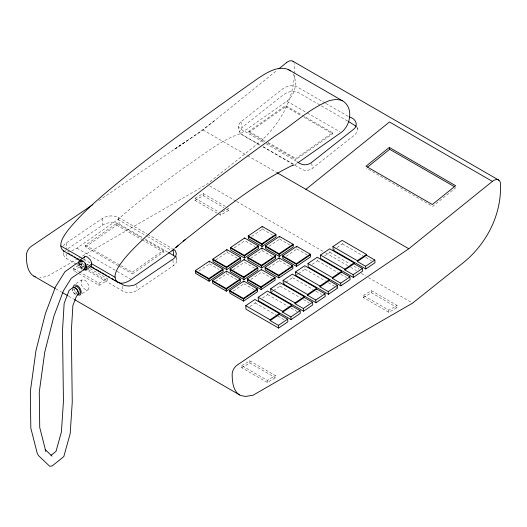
<?xml version="1.0" encoding="UTF-8"?>
<svg xmlns="http://www.w3.org/2000/svg" width="527" height="527" viewBox="0 0 527 527"><rect width="100%" height="100%" fill="white"/><g stroke="black" fill="none" stroke-linecap="round" stroke-linejoin="round"><path stroke-width="0.4" stroke-dasharray="2.63 1.98" d="M84.103 260.503L83.872 258.138M294.553 73.661L294.553 63.563M72.647 287.788L72.436 290.015L73.984 292.979L76.389 294.936M294.455 75.229C292.577 103.081 277.162 128.779 255.252 145.65L206.828 184.272L81.461 256.649M76.349 264.198L66.461 258.487A9.67 6.047 -4.5 0 1 64.327 256.563L63.681 255.015L63.714 253.368M176.545 256.339L176.861 260.41L175.926 263.236A12.016 7.516 -4.5 0 1 173.383 265.733L137.172 290.278A10.474 6.548 -4.5 0 1 133.884 291.839L130.031 292.544L126.197 292.287A9.67 6.047 -4.5 0 1 122.962 291.108L86.942 270.311M81.916 269.429L79.649 267.044L78.74 263.882L79.649 261.754M79.689 267.097L80.591 266.57L82.699 268.836L80.559 266.517L79.649 263.355L80.559 261.247M63.484 246.023L63.925 245.22A10.474 6.548 -4.5 0 1 66.145 243.039L102.35 218.494A12.016 7.516 -4.5 0 1 106.125 216.709L110.545 215.899L114.945 216.189A11.093 6.937 -4.5 0 1 118.654 217.546L146.928 233.869M81.935 279.896C79.116 283.473 83.562 290.7 88.029 289.751C90.196 287.531 88.299 283.994 86.738 281.958C83.813 277.386 79.043 281.148 76.145 283.717M71.751 250.977L76.929 248.191L117.929 219.489C139.036 200.715 161.769 183.864 184.615 167.296C202.77 155.603 219.739 140.314 240.523 133.654L286.879 101.197C294.896 95.13 298.137 82.66 292.992 73.82M174.351 248.856L175.445 247.881M325.139 103.048L297.399 87.034C292.617 84.59 286.602 85.921 282.452 89.043L240.938 121.842C236.933 124.596 238.309 131.961 241.643 134.589L260.173 145.294M347.609 120.993L298.526 92.653C293.75 90.209 287.729 91.54 283.579 94.662L242.071 127.462L240.384 129.313L239.732 131.961M98.845 200.55L203.007 129.938L276.952 70.341M455.987 187.592L432.667 206.393L366.337 168.093M263.026 146.934L302.234 169.575C305.548 171.268 309.718 170.346 312.597 168.179L354.111 135.38C356.891 133.403 358.386 129.754 356.996 126.48M214.298 120.835L199.002 132.626L174.022 149.628L187.447 140.485M118.232 265.694L85.631 246.867L85.473 245.207L116.539 223.455L142.053 238.191M264.613 141.427L248.935 132.376L248.836 131.342L285.588 105.611L302.689 115.479M248.935 132.376L285.687 106.645L285.588 105.611M85.631 246.867L116.698 225.121L116.539 223.455M163.317 250.463L163.475 252.13L132.409 273.875L132.251 272.215L163.317 250.463L144.892 239.825M332.616 132.758L332.715 133.799L295.957 159.529L295.864 158.489L332.616 132.758L303.4 115.894M294.764 164.977L297.261 163.225M67.983 248.652L102.857 225.009A12.016 7.516 -4.5 0 1 106.625 223.224L111.045 222.414L115.446 222.71A11.093 6.937 -4.5 0 1 119.155 224.061L144.602 238.757M198.831 271.095L209.489 263.869L209.384 262.525M215.76 259.995L227.084 252.321L226.979 250.977M234.179 247.907L244.838 240.681L255.061 246.583M251.774 236.359L262.433 229.133L262.327 227.789M215.391 281.49L226.715 273.816L226.61 272.466M232.987 269.943L244.311 262.268L254.534 268.171M250.74 258.302L262.064 250.628L261.959 249.284M269.001 246.307L279.659 239.08L279.554 237.736M233.29 290.983L243.942 283.757L243.836 282.413M250.885 279.435L261.537 272.209L271.767 278.118M268.632 267.795L279.29 260.575L279.185 259.231M286.227 256.247L296.885 249.027L296.78 247.683M249.956 306.556L255.22 302.992L255.055 300.871M262.406 298.117L267.67 294.547L267.512 292.426M270.911 292.347L272.887 291.009M273.546 290.568L280.127 286.108L279.962 283.987M283.368 283.908L285.338 282.571M285.996 282.123L292.577 277.663L292.472 276.247M295.818 275.463L297.795 274.126M298.453 273.678L305.034 269.218L304.869 267.103M312.221 264.343L317.485 260.779L317.32 258.658M324.672 255.905L329.935 252.334L329.777 250.213M333.183 250.134L342.392 243.889L342.227 241.774M82.245 293.579L88.029 289.751M77.93 258.691L47.173 276.451L39.677 277.624M78.635 258.283L80.051 257.466M77.008 272.611L73.457 270.562L73.457 268.441L81.626 263.724L84.465 265.364M217.019 213.079L195.016 200.379L195.016 198.257L203.178 193.547L225.892 206.656M73.457 270.562L81.626 265.845L83.753 267.077M195.016 200.379L203.178 195.669L223.764 207.552M79.136 271.721L99.01 283.19L107.172 278.48L107.172 280.595L99.01 285.311L77.719 273.019M222.611 211.834L228.731 208.297L228.731 210.418L220.569 215.128L217.73 213.494M241.741 365.6L249.91 360.883L275.456 375.632L275.456 377.754L267.294 382.47L241.741 367.714L241.741 365.6L267.294 380.349L275.456 375.632M363.301 295.416L371.463 290.706L397.015 305.456L397.015 307.577L388.847 312.287L363.301 297.538L363.301 295.416L388.847 310.166L397.015 305.456M241.741 367.714L249.91 363.004L275.456 377.754M363.301 297.538L371.463 292.821L397.015 307.577M67.575 251.932L69.287 251.722M325.851 103.457L348.617 116.599M286.879 101.197L306.609 112.587M307.313 112.995L339.717 131.704M285.687 106.645L301.365 115.696M304.211 117.343L332.715 133.799M248.836 131.342L265.226 140.801M268.072 142.448L295.864 158.489M267.459 143.074L295.957 159.529M263.322 142.138L240.51 128.97L239.021 127.547L238.606 126.342M266.175 143.785L296.833 161.486M240.523 133.654L260.246 145.044M263.065 146.671L293.361 164.16M203.007 129.938L247.005 155.34M247.71 155.748L276.102 172.138M342.392 243.889L362.958 255.766M365.791 257.4L371.463 260.681M329.935 252.334L350.501 264.205M354.045 266.254L359.012 269.119M209.68 185.919L236.024 201.13M236.742 201.538L325.04 252.519M325.752 252.934L347.827 265.68M350.679 267.321L356.377 270.608M361.357 273.487L365.633 275.957M368.478 277.597L412.634 303.091M317.485 260.779L338.051 272.65M340.883 274.29L346.562 277.564M262.433 229.133L272.657 235.035M279.659 239.08L289.883 244.983M296.885 249.027L307.109 254.93M226.603 209.186L228.731 210.418M195.016 198.257L218.441 211.782M305.034 269.218L325.594 281.095M328.433 282.729L335.521 286.826M336.233 287.235L337.649 288.052M262.064 250.628L272.288 256.53M279.29 260.575L289.514 266.478M292.577 277.663L313.143 289.534M315.983 291.174L321.654 294.448M227.084 252.321L237.308 258.223M280.127 286.108L300.693 297.979M303.526 299.613L309.197 302.893M267.67 294.547L288.236 306.418M291.075 308.058L297.459 311.74M209.489 263.869L219.034 269.376M226.715 273.816L236.939 279.718M243.942 283.757L254.166 289.666M147.639 234.278L172.382 248.566M117.929 219.489L146.809 236.162M147.514 236.57L172.171 250.806M145.314 239.166L167.935 252.222M255.22 302.992L277.202 315.68M277.913 316.095L284.29 319.777M116.698 225.121L141.506 239.442M142.211 239.851L163.475 252.13M85.473 245.207L120.202 265.259M120.914 265.667L132.251 272.215M118.944 266.102L132.409 273.875M76.929 248.191L116.381 270.97M117.086 271.372L131.177 279.508M83.852 259.244L90.572 263.125M87.146 264.205L88.562 265.015M86.619 264.31L88.029 265.121M90.143 268.645L107.172 278.48M79.649 263.355L85.875 266.952M78.74 263.882L84.972 267.479M88.009 269.534L107.172 280.595M77.054 264.607L83.411 268.276M73.457 268.441L78.431 271.306M55.921 288.862L61.619 292.149M68.741 296.26L73.727 299.138M77.561 294.573L75.513 292.788L73.457 288.882M82.14 268.968L79.485 265.424L78.727 262.828M77.35 293.585L75.124 291.187L74.386 288.895M75.539 294.784L73.312 292.38L72.462 289.705M82.245 262.624L84.195 266.089M356.871 127.145L357.477 128.884M176.505 258.559L176.861 260.41M311.628 163.363L312.597 168.179M240.938 121.842L242.071 127.462M172.942 260.028L173.383 265.733M136.796 285.39L137.172 290.278M118.654 217.546L119.155 224.061M122.587 286.22L122.962 291.108M102.35 218.494L102.857 225.009M66.145 243.039L66.646 249.561M66.086 253.599L66.461 258.487M63.484 252.565L63.609 254.198M388.847 310.166L388.847 312.287M371.463 290.706L371.463 292.821M267.294 380.349L267.294 382.47M249.91 360.883L249.91 363.004M220.569 213.718L220.569 215.128M203.178 193.547L203.178 195.669M99.01 283.19L99.01 285.311M81.626 263.724L81.626 265.845M65.019 250.964A10.474 6.548 -4.5 0 1 65.763 250.233"/><path stroke-width="0.79" d="M78.727 262.828L79.057 260.852L79.603 260.279L85.493 256.445L87.449 256.998L90.427 259.982L91.665 262.637L91.593 265.871L85.921 270.035L83.194 269.725M79.603 260.279C83.984 259.449 88.556 266.398 85.921 270.035M73.246 287.604L73.306 286.477L74.215 284.995C78.681 284.04 83.134 291.273 80.315 294.85L79.531 295.107L77.561 294.573M79.57 260.239L63.372 250.885C56.956 244.996 64.063 235.688 67.838 230.371C85.894 208.106 108.707 190.352 130.729 172.23C172.197 139.286 215.279 108.437 258.612 77.996C267.084 72.509 277.676 65.572 288.144 69.432L342.392 100.749C353.907 107.337 350.725 125.571 341.127 132.521L297.887 162.79M173.264 249.831L131.177 279.508C127.04 282.551 119.28 285.766 115.828 280.173C113.615 275.522 116.46 270.43 118.786 266.425C126.111 255.371 135.834 246.201 145.406 237.13C186.011 200.412 230.523 168.35 274.791 136.256C292.841 124.82 308.605 109.161 328.532 100.953C332.992 99.563 337.972 98.819 342.392 100.749M50.967 455.4L56.014 451.356L61.428 431.903L63.438 401.192L62.502 330.541L64.156 303.368L69.123 290.436L72.647 287.788L74.498 287.597L76.902 289.554L78.451 292.518L78.24 294.745L76.52 296.036L72.897 305.462L71.323 331.391L72.258 402.075L70.183 433.655L63.807 456.599L52.087 466L49.709 466.27L38.451 455.565L37.233 453.312L30.81 428.062L30.335 391.495L35.968 350.56L45.408 313.572L55.447 286.892L64.94 271.748L75.677 264.053L79.649 261.754L81.856 261.932M45.164 450.111L45.777 451.231L39.729 427.489L39.275 391.996L44.775 351.99L53.985 315.923L63.464 290.733L71.303 278.23L84.056 269.587L84.972 267.479L85.875 266.952L84.933 263.737M85.875 266.952L84.966 269.06L84.32 269.284M79.524 293.928L80.367 292.011L79.386 288.954L77.153 286.556L74.986 286.214M84.175 257.268L84.722 256.689M178.047 245.615L175.629 247.677L185.287 239.522M183.416 241.07C218.218 213.916 252.65 184.865 292.452 165.346M278.869 68.793L286.596 62.561M305.904 189.351L389.499 121.974L492.402 181.38L408.807 248.757L237.137 365.139A7.655 4.42 -60 0 0 234.614 367.615L234.074 368.399A7.833 4.526 -60 0 0 232.157 374.361C232.275 380.843 232.723 388.162 237.354 393.182A31.449 18.155 -60 0 0 240.951 395.56L245.477 396.442L252.973 395.27L412.634 303.091L461.053 264.468C486.144 245.378 502.422 214.173 500.354 182.382A9.789 5.652 -60 0 0 492.396 181.36M389.308 147.422L365.988 166.216L432.318 204.509L455.638 185.715L389.308 147.422L389.657 149.299L454.577 186.775M367.596 167.079L389.657 149.299M86.797 267.485L91.915 263.895L115.005 277.228M92.805 204.647L31.337 246.32A7.655 4.42 -60 0 0 28.807 248.797L28.274 249.581A7.833 4.526 -60 0 0 26.35 255.542C26.475 262.024 26.923 269.343 31.554 274.363A31.449 18.155 -60 0 0 35.151 276.741L35.276 276.787M195.293 270.661L209.285 261.175L222.914 269.047L223.125 271.741L209.14 281.22L195.504 273.348L195.293 270.661L208.929 278.533L209.14 281.22M212.895 259.113L226.88 249.627L240.51 257.499L240.72 260.193L226.735 269.672L213.099 261.8L212.895 259.113L226.524 266.985L226.735 269.672M230.642 247.473L244.627 237.993L258.263 245.865L258.474 248.553L244.482 258.039L230.852 250.167L230.642 247.473L244.278 255.345L244.482 258.039M248.237 235.925L262.222 226.445L275.858 234.317L276.069 237.005L262.077 246.491L248.448 238.619L248.237 235.925L261.873 243.797L262.077 246.491M208.929 278.533L222.914 269.047M226.524 266.985L240.51 257.499M222.967 269.725L208.982 279.205L195.346 271.333M244.278 255.345L258.263 245.865M240.562 258.171L226.577 267.657L212.941 259.785M261.873 243.797L275.858 234.317M258.316 246.537L244.33 256.017L230.694 248.145M275.911 234.989L261.926 244.469L248.289 236.597M212.526 280.608L226.511 271.122L240.141 278.994L240.352 281.688L226.366 291.167L212.73 283.295L212.526 280.608L226.155 288.48L226.366 291.167M230.121 269.06L244.106 259.574L257.736 267.446L257.947 270.14L243.961 279.62L230.325 271.748L230.121 269.06L243.751 276.932L243.961 279.62M247.868 257.42L261.853 247.94L275.489 255.812L275.7 258.5L261.708 267.979L248.079 260.107L247.868 257.42L261.504 265.292L261.708 267.979M265.463 245.872L279.448 236.392L293.084 244.258L293.295 246.952L279.303 256.432L265.674 248.56L265.463 245.872L279.099 253.744L279.303 256.432M226.155 288.48L240.141 278.994M243.751 276.932L257.736 267.446M240.193 279.666L226.208 289.152L212.572 281.28M261.504 265.292L275.489 255.812M257.789 268.118L243.803 277.604L230.167 269.732M279.099 253.744L293.084 244.258M275.542 256.484L261.557 265.964L247.921 258.092M293.137 244.936L279.152 254.416L265.516 246.544M229.752 290.548L243.737 281.069L257.367 288.941L257.578 291.629L243.593 301.115L229.956 293.243L229.752 290.548L243.382 298.42L243.593 301.115M247.347 279L261.333 269.521L274.969 277.393L275.173 280.081L261.188 289.567L247.552 281.695L247.347 279L260.977 286.872L261.188 289.567M265.094 267.367L279.079 257.881L292.716 265.753L292.926 268.447L278.935 277.927L265.305 270.055L265.094 267.367L278.73 275.239L278.935 277.927M282.689 255.819L296.675 246.333L310.311 254.205L310.522 256.899L296.53 266.379L282.9 258.507L282.689 255.819L296.326 263.691L296.53 266.379M243.382 298.42L257.367 288.941M260.977 286.872L274.969 277.393M278.73 275.239L292.716 265.753M275.015 278.065L261.03 287.544L247.394 279.672M296.326 263.691L310.311 254.205M310.363 254.877L296.378 264.363L282.742 256.491M245.734 305.706L254.949 299.461L279.33 313.539L279.396 314.375L287.63 319.131L287.841 321.826L278.625 328.071L246.01 309.237L245.734 305.706L270.12 319.784L270.186 320.62L278.421 325.376L278.625 328.071M258.19 297.261L267.4 291.016L291.787 305.093L291.853 305.937L300.087 310.693L300.291 313.381L291.082 319.625L258.461 300.792L258.19 297.261L282.571 311.338L282.637 312.182L290.871 316.938L291.082 319.625M270.641 288.816L279.85 282.571L304.237 296.655L304.303 297.491L312.537 302.248L312.748 304.935L303.532 311.18L270.911 292.347L270.641 288.816L295.028 302.9L295.094 303.736L303.328 308.493L303.532 311.18M283.098 280.377L292.307 274.132L316.694 288.21L316.753 289.053L324.994 293.802L325.199 296.497L315.989 302.742L283.368 283.908L283.098 280.377L307.478 294.455L307.544 295.298L315.778 300.047L315.989 302.742M295.548 271.932L304.758 265.687L329.144 279.765L329.21 280.608L337.445 285.364L337.649 288.052L328.44 294.297L295.818 275.463L295.548 271.932L319.935 286.009L320.001 286.853L328.235 291.609L328.44 294.297M307.999 263.493L317.214 257.248L341.595 271.326L341.661 272.163L349.895 276.919L350.106 279.613L340.897 285.858L308.275 267.024L307.999 263.493L332.385 277.571L332.451 278.408L340.686 283.164L340.897 285.858M320.456 255.048L329.665 248.803L354.052 262.881L354.118 263.724L362.352 268.48L362.556 271.168L353.347 277.413L320.726 258.579L320.456 255.048L344.842 269.126L344.902 269.969L353.143 274.725L353.347 277.413M332.906 246.603L342.122 240.358L366.502 254.442L366.568 255.279L374.802 260.035L375.013 262.723L365.797 268.968L333.183 250.134L332.906 246.603L357.293 260.687L357.359 261.524L365.593 266.28L365.797 268.968M270.12 319.784L279.33 313.539M282.571 311.338L291.787 305.093M295.028 302.9L304.237 296.655M307.478 294.455L316.694 288.21M319.935 286.009L329.144 279.765M332.385 277.571L341.595 271.326M344.842 269.126L354.052 262.881M357.293 260.687L366.502 254.442M270.186 320.62L279.396 314.375M282.637 312.182L291.853 305.937M295.094 303.736L304.303 297.491M307.544 295.298L316.753 289.053M320.001 286.853L329.21 280.608M332.451 278.408L341.661 272.163M344.902 269.969L354.118 263.724M357.359 261.524L366.568 255.279M278.421 325.376L287.63 319.131M290.871 316.938L300.087 310.693M303.328 308.493L312.537 302.248M315.778 300.047L324.994 293.802M328.235 291.609L337.445 285.364M340.686 283.164L349.895 276.919M353.143 274.725L362.352 268.48M365.593 266.28L374.802 260.035M84.933 269.073L84.056 269.587M80.559 261.247L81.204 261.03M90.275 266.695L91.039 266.451M292.544 165.346L294.026 165.103M80.591 261.234L82.699 261.405L81.955 261.089M73.174 287.406L75.348 287.749L77.574 290.153L78.411 292.959M63.372 250.885L64.59 251.511M293.065 61.343L498.865 180.162M349.329 117.014C355.804 118.377 359.177 125.722 352.978 129.761L311.464 162.56C307.412 165.84 301.372 165.366 297.544 161.894M348.321 121.401L356.311 126.375M276.807 172.553L408.807 248.757M291.405 265.641L292.768 266.425L278.783 275.911L265.147 268.039M256.056 288.829L257.42 289.613L243.434 299.092L229.798 291.22M168.64 252.631L173.587 255.49A11.093 6.937 -4.5 0 1 175.392 256.886M60.757 245.911L82.449 258.434M68.082 253.191L69.492 254.007M70.901 254.824L72.318 255.641M74.439 256.86L75.848 257.677M77.258 258.493L78.675 259.31M90.677 266.24L94.208 268.283M95.624 269.093L100.565 271.952M101.981 272.762L104.096 273.987M105.512 274.804L106.922 275.621M108.338 276.431L109.748 277.248M111.869 278.473L113.279 279.29M114.688 280.107L116.105 280.917M118.226 282.143L122.462 284.587A9.67 6.047 -4.5 0 0 125.689 285.766L129.53 286.023L133.384 285.318A10.474 6.548 -4.5 0 0 136.671 283.763L172.882 259.212A12.016 7.516 -4.5 0 0 175.425 256.715L176.361 253.895L175.537 251.175A11.093 6.937 -4.5 0 0 173.087 248.975M90.137 266.339L117.613 282.202M33.847 276.115L55.21 288.453M62.331 292.564L68.029 295.851M74.439 299.553L239.647 394.934M288.144 69.432L290.436 70.849M45.138 449.531L52.087 456.145M296.675 246.333L296.727 247.005M279.448 236.392L279.501 237.064M279.079 257.881L279.132 258.553M262.222 226.445L262.275 227.117M261.853 247.94L261.906 248.612M261.333 269.521L261.385 270.193M244.627 237.993L244.68 238.665M244.106 259.574L244.159 260.246M243.737 281.069L243.79 281.741M226.88 249.627L226.933 250.305M226.511 271.122L226.564 271.794M209.285 261.175L209.338 261.853M173.152 249.785L173.587 255.49M286.596 62.542A9.789 5.652 -60 0 1 293.684 61.922"/></g></svg>
